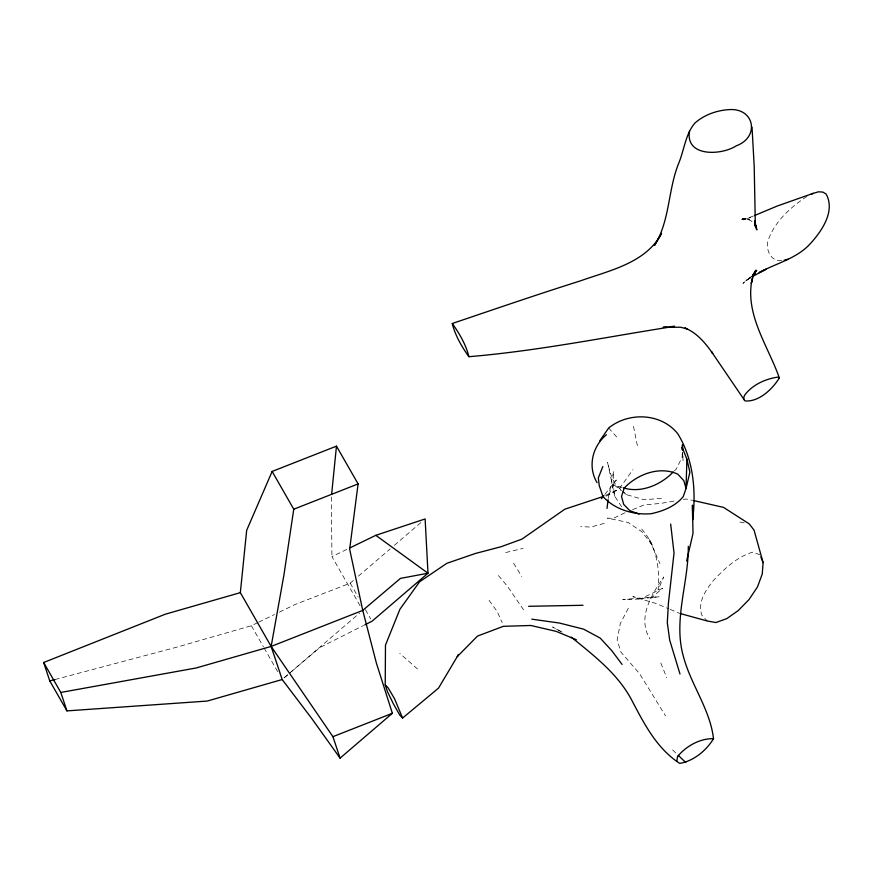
<?xml version="1.0" encoding="UTF-8"?>
<svg xmlns="http://www.w3.org/2000/svg" width="873" height="873" viewBox="0 0 873 873"><rect width="100%" height="100%" fill="white"/><g stroke="black" fill="none" stroke-linecap="round" stroke-linejoin="round"><path stroke-width="0.65" stroke-dasharray="4.37 3.27" d="M682.26 453.414L682.173 457.157L676.182 469.216L674.229 471.027M608.23 498.407L613.599 471.234L613.108 483.915L614.701 496.18L621.652 506.755M641.699 529.082C656.507 545.45 660.13 568.683 658.1 589.984L663.72 576.966C651.596 594.633 636.919 617.757 649.916 638.971M608.688 494.664L616.305 479.986L604.705 494.576M628.309 608.241L620.299 623.562L617.124 639.996L621.019 652.262L639.571 673.683L665.542 715.904M606.08 496.17L618.99 489.098L632.99 469.663M750.06 278.083L752.897 275.137M751.053 276.774L742.901 283.419L750.474 277.45M279.382 612.137L295.216 604.443L350.215 583.153L354.318 579.628M358.432 576.115L390.242 548.844M394.345 545.33L422.052 521.585M284.227 677.754L288.363 674.207M289.389 673.323L359.643 613.064M650.538 598.605L662.629 588.26L641.186 598.671L659.279 596.75L622.744 599.5L642.943 598.976L632.903 596.663L655.819 603.418L669.002 608.918M284.205 677.797L290.316 672.603M291.331 671.741L319.878 647.504L363.539 625.505M747.615 279.709L750.54 277.658M806.958 196.458C791.08 206.814 775.879 220.465 768.818 238.471C764.704 247.823 770.008 262.02 781.772 260.503M750.311 277.701L744.876 281.237L749.994 277.985M360.069 605.731L331.947 556.625L347.781 548.931M55.01 679.543L176.411 647.275L251.359 625.745L257.448 622.787M258.67 622.198L274.504 614.505M624.992 512.757L613.217 518.387L607.357 518.136L628.113 522.447L642.07 531.875L652.851 546.018L648.988 538.641L659.923 563.642M605.666 495.34L618.99 489.098M753.366 216.024L743.512 219.821L750.725 217.442L740.195 219.57L747.212 218.927L742.486 218.501L749.449 219.854L746.339 218.195L752.09 221.546M632.565 509.657L643.914 505.02L661.428 503.285L676.902 500.578M604.225 523.385L590.792 527.063L580.72 526.594M505.707 552.544L523.134 548.364M683.352 499.443L685.927 498.985L692.551 500.349M661.385 498.418L644.121 499.694L626.399 494.653L622.46 491.532M739.9 522.032L745.226 523.091M622.22 487.505L614.581 485.301L621.467 490.757M759.968 554.726L752.559 552.194C736.834 556.974 724.688 568.585 713.612 580.218C705.799 589.93 697.396 602.141 701.805 615.17L707.326 621.009M670.202 609.419L679.783 613.413M562.125 632.128L552.631 627.021L561.928 632.063M417.49 668.98L399.769 653.386M626.399 494.653L615.618 484.744L610.358 473.461L607.575 462.384L614.701 496.18M672.625 749.929L677.306 754.425M608.667 427.988L616.698 437.002M498.428 575.569L507.453 586.285L523.778 610.14M489.098 600.362L497.184 611.515L502.128 622.58M513.586 563.172L521.77 576.496M350.215 583.153L358.148 596.99M365.416 609.681L370.698 618.913M251.359 625.745L263.417 646.795M264.083 647.962L278.149 672.516M660.806 662.978L666.732 677.644M633.492 426.395L637.552 446.419M682.522 452.541L683.035 460.366L682.751 452.53M331.347 497.021L331.947 556.625"/><path stroke-width="1.31" d="M576.376 639.789L556.319 631.408L530.849 625.483L503.361 626.323L477.531 636.068L457.266 656.605L458.532 654.488L438.486 688.164L402.595 718.043L399.801 715.129L393.439 703.933L387.525 691.798L385.222 684.89L385.484 645.092L399.91 609.278L419.553 581.811L446.78 563.347L475.621 553.406L500.982 546.76L521.978 539.099L564.831 509.199L603.243 496.475M682.348 449.671L682.468 444.684L682.653 449.911M682.348 449.933L682.184 447.325L686.887 459.165L686.058 488.422L683.232 496.639C675.211 506.384 663.153 511.098 651.138 513.717C633.787 515.157 614.908 509.679 602.992 496.562L599.227 485.584L598.332 477.913L602.828 466.575M693.871 500.622L723.542 507.388L749.22 523.887L754.043 530.107L763.1 562.616L762.26 573.998L757.469 586.972L748.99 599.587L738.263 610.554L726.762 618.641L715.936 622.536L707.326 621.009L681.093 613.774M688.295 546.334C688.622 583.186 672.985 620.179 683.461 656.671C690.98 684.967 710.098 709.269 713.514 738.7C706.366 750.518 693.566 761.114 679.729 763.384C657.293 748.914 644.776 724.95 632.707 702.012C619.012 674.709 594.382 655.961 571.237 637.104M240.348 592.647L246.677 530.315L272.136 471.442L336.465 446.147L358.094 483.915L349.658 549.226L362.742 610.402L376.416 663.185L392.359 713.296L340.077 758.146L311.814 718.588L282.165 679.532L271.143 646.424L240.348 592.647L165.401 614.177L43.65 662.498L49.783 680.929L66.937 710.884L207.217 701.063L282.165 679.532M331.62 494.347L336.465 446.147M607.019 508.392L608.077 499.651M676.848 761.103L677.492 756.673C685.807 746.24 700.091 738.242 713.514 738.7M272.136 471.442L293.764 509.21L283.911 575.078L271.143 646.424L332.929 736.67L340.077 758.146M689.539 130.939C684.956 157.249 721.48 155.481 736.245 145.835C760.099 137.137 754.545 107.739 729.053 109.616C716.657 110.369 704.282 114.843 694.875 123.06C685.392 134.246 684.225 150.123 678.659 163.371C667.9 189.965 670.006 220.88 654.444 245.509L660.992 234.401M779.327 377.9C772.649 389.031 758.768 402.235 744.975 400.903A25.721 8.795 -29.8 0 1 744.647 395.196C752.231 384.829 765.534 378.827 778.007 377.092L779.327 377.9C768.065 345.73 744.473 314.345 752.21 278.662L751.304 283.43L753.344 275.584L755.854 270.172L752.657 275.606M686.625 561.023L693.009 533.447L692.453 505.14L692.66 519.61C696.283 490.746 693.369 459.242 677.895 433.925C661.461 412.994 628.833 411.685 608.667 427.988L599.718 440.92M661.603 233.298C645.955 263.024 609.725 270.423 580.61 280.811C537.604 294.387 494.958 309.042 452.258 323.512C455.139 335.297 461.784 346.843 468.921 356.697C538.117 350.924 606.146 337.011 674.567 326.338L669.493 326.764M468.921 356.697C466.04 344.911 459.394 333.366 452.258 323.512M601.388 498.745L603.876 495.613M753.454 274.417L756.716 270.39L752.559 275.202M606.429 434.732C592.385 446.332 587.431 466.728 597.077 482.671M673.258 471.944C660.981 484.853 640.989 493.441 623.486 487.876M753.344 275.191L755.254 273.696L752.515 275.846M752.079 276.763L765.916 269.255L759.194 272.605C776.315 263.133 796.7 258.703 810.264 243.72C821.777 231.181 835.603 211.08 826.098 194.013L822.901 192.104L818.601 191.798L813.178 193.348L777.319 205.995L754.468 215.576M364.75 624.893L372.029 621.227L427.988 573.223L425.129 518.944L375.805 535.324L350.215 547.753M811.104 194.384L813.178 193.348M293.764 509.21L358.094 483.915M332.929 736.67L392.359 713.296M49.783 680.929L55.01 679.543M784.205 260.198L788.046 259.226M43.65 662.498L60.804 692.453L196.196 667.965L271.143 646.424L362.742 610.402L400.456 578.384L427.988 573.223L375.805 535.324M385.222 684.89L388.081 687.749L394.596 698.837L402.595 718.043M666.95 326.982L663.142 327.31L680.613 327.233L687.586 329.056L684.858 328.008C696.981 332.744 705.449 343.198 712.739 353.521L711.473 351.71L743.982 399.485M528.667 606.299L583.022 605.284M531.799 619.175L559.418 623.038L583.611 629.16L600.231 638.119L611.886 650.789L622.067 664.418M639.047 514.11L629.673 510.552L623.66 504.332L621.521 496.453L624.184 488.127C637.235 474.235 659.759 465.658 677.863 474.225L683.799 480.641L686.058 488.422L689.899 472.173L686.887 459.165M678.245 755.331L685.741 762.522M754.578 224.536L756.225 226.533L754.927 224.547M754.709 224.612L756.869 229.905L754.763 220.858M760.863 556.985L763.1 562.616M679.991 674L669.689 640.105L667.299 622.602L668.423 603.167L674.032 553.024L670.66 524.062M60.804 692.453L66.937 710.884M754.741 221L755.352 226.085L754.217 166.667L752.024 127.163"/></g></svg>
